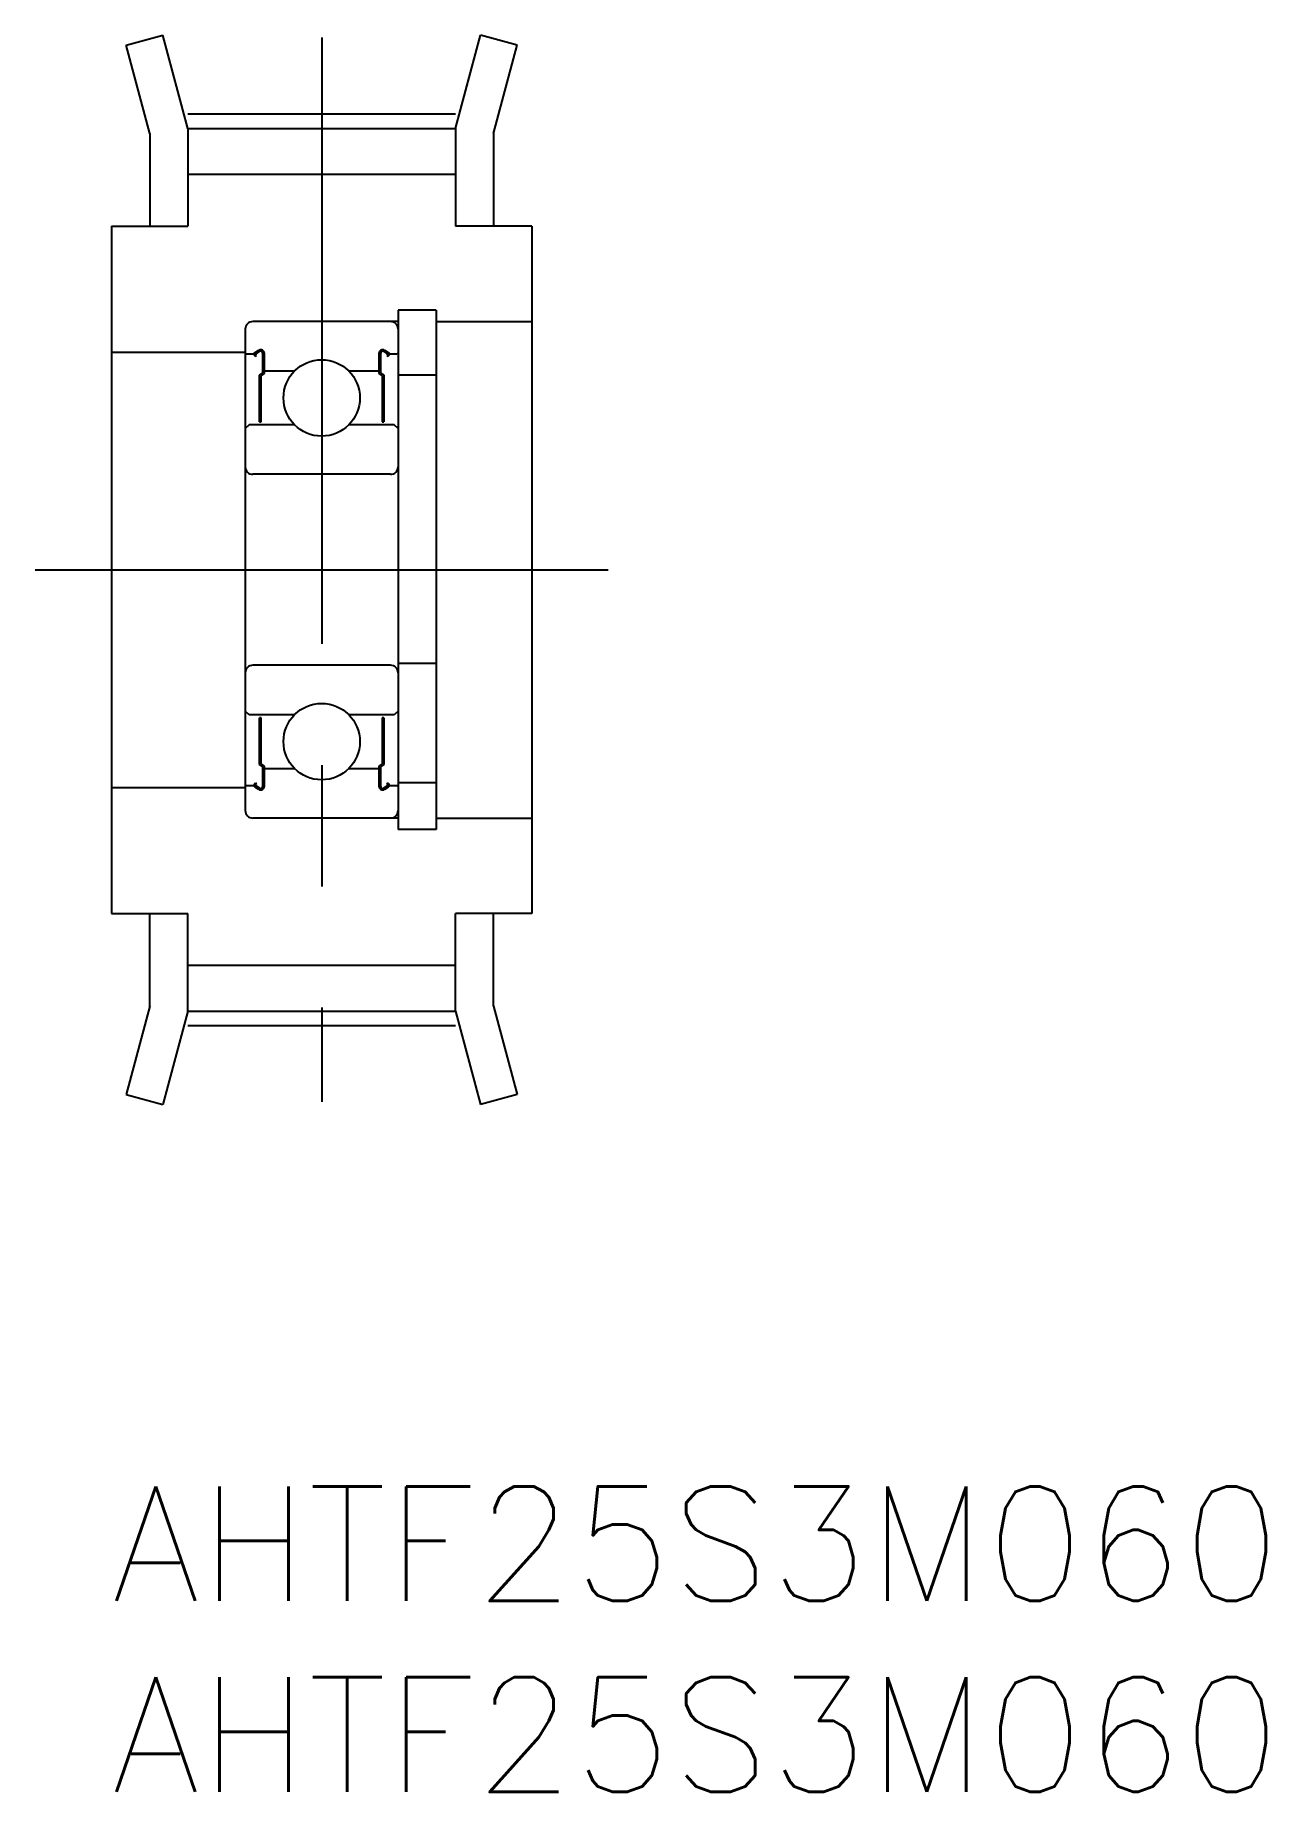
# Model space of a CAD drawing. Extents: x -2 to 30.2, y -8 to 38.
import ezdxf

# ---------------------------------------------------------------- set-up
doc = ezdxf.new("R2010")
doc.units = 0
doc.header["$LTSCALE"] = 0.5
doc.linetypes.add('CENTER', pattern=[50.8, 31.75, -6.35, 6.35, -6.35])
for name, color, linetype in [('MSM_CENTER', 1, 'CENTER'), ('MSM_CONTINUOUS', 7, 'CONTINUOUS'), ('MSM_PART_NUMBER', 7, 'CONTINUOUS')]:
    doc.layers.add(name, color=color, linetype=linetype)
doc.styles.get("Standard").update_dxf_attribs({"font": 'txt.shx', "height": 3, "bigfont": 'bigfont.shx'})

# ---------------------------------------------------------------- blocks, each defined once
blk = doc.blocks.new('*U5')
at = {"layer": 'MSM_PART_NUMBER'}
blk.add_text('AHTF25S3M060', height=3, dxfattribs=at).set_placement((0, -3))
blk = doc.blocks.new('*U6')
at = {"layer": 'MSM_PART_NUMBER'}
blk.add_text('AHTF25S3M060', height=3, dxfattribs=at).set_placement((0, -8))

msp = doc.modelspace()

# ---------------------------------------------------------------- linework, layer by layer
at = {"layer": 'MSM_CENTER'}
for p, q in [((5.5, 37.935), (5.5, 10.065)), ((2, 35.935), (9, 35.935)), ((-2, 24), (13, 24)), ((2, 12.065), (9, 12.065))]:
    msp.add_line(p, q, dxfattribs=at)
at = {"layer": 'MSM_CONTINUOUS'}
for p, q in [((0.379, 37.741), (1.345, 38)), ((1, 35.423), (0.379, 37.741)), ((2, 35.555), (1.345, 38)), ((9, 35.555), (9.655, 38)), ((10.621, 37.741), (9.655, 38)), ((10, 35.423), (10.621, 37.741)), ((1, 35.423), (1, 33)), ((2, 35.555), (9, 35.555)), ((2, 35.555), (2, 33)), ((9, 35.555), (9, 33)), ((10, 35.423), (10, 33)), ((2, 34.355), (9, 34.355)), ((0, 33), (0, 15)), ((0, 33), (2, 33)), ((11, 33), (9, 33)), ((11, 33), (11, 15)), ((7.5, 30.5), (3.7, 30.5)), ((7.5, 30.8), (7.5, 17.2)), ((8.5, 30.8), (7.5, 30.8)), ((8.5, 30.8), (8.5, 17.2)), ((8.5, 30.5), (11, 30.5)), ((3.5, 30.3), (3.5, 17.7)), ((0, 29.7), (3.5, 29.7)), ((3.5, 29.68), (3.53, 29.65)), ((3.73, 29.65), (3.53, 29.65)), ((3.77, 29.582), (3.745, 29.607)), ((3.845, 29.746), (3.752, 29.684)), ((3.77, 29.582), (3.798, 29.611)), ((3.798, 29.611), (3.773, 29.635)), ((3.867, 29.712), (3.774, 29.651)), ((3.96, 29.16), (3.96, 29.662)), ((4, 29.14), (4, 29.662)), ((7, 29.662), (7, 29.14)), ((7.04, 29.662), (7.04, 29.16)), ((7.226, 29.651), (7.133, 29.712)), ((7.248, 29.684), (7.155, 29.746)), ((7.227, 29.635), (7.202, 29.611)), ((7.202, 29.611), (7.23, 29.582)), ((7.255, 29.607), (7.23, 29.582)), ((7.47, 29.65), (7.27, 29.65)), ((7.5, 29.68), (7.47, 29.65)), ((3.876, 29.098), (3.96, 29.16)), ((3.876, 27.872), (3.876, 29.098)), ((3.916, 29.078), (4, 29.14)), ((3.916, 27.872), (3.916, 29.078)), ((4.03, 29.2), (4, 29.23)), ((4.786, 29.2), (4.03, 29.2)), ((6.97, 29.2), (6.214, 29.2)), ((7, 29.23), (6.97, 29.2)), ((7, 29.14), (7.084, 29.078)), ((7.04, 29.16), (7.124, 29.098)), ((7.084, 29.078), (7.084, 27.872)), ((7.124, 29.098), (7.124, 27.872)), ((8.5, 29.1), (7.5, 29.1)), ((3.6, 27.8), (3.5, 27.7)), ((4.786, 27.8), (3.6, 27.8)), ((3.876, 27.872), (3.916, 27.872)), ((7.4, 27.8), (6.214, 27.8)), ((7.084, 27.872), (7.124, 27.872)), ((7.5, 27.7), (7.4, 27.8)), ((7.3, 26.5), (3.7, 26.5)), ((7.3, 21.5), (3.7, 21.5)), ((8.5, 21.55), (7.5, 21.55)), ((3.6, 20.2), (3.5, 20.3)), ((7.5, 20.3), (7.4, 20.2)), ((4.786, 20.2), (3.6, 20.2)), ((3.876, 18.902), (3.876, 20.127)), ((3.916, 20.127), (3.876, 20.127)), ((3.916, 18.922), (3.916, 20.127)), ((7.4, 20.2), (6.214, 20.2)), ((7.084, 20.127), (7.084, 18.922)), ((7.124, 20.127), (7.084, 20.127)), ((7.124, 20.127), (7.124, 18.902)), ((3.96, 18.839), (3.876, 18.902)), ((4, 18.859), (3.916, 18.922)), ((7.084, 18.922), (7, 18.859)), ((7.124, 18.902), (7.04, 18.839)), ((3.745, 18.393), (3.77, 18.418)), ((3.798, 18.389), (3.77, 18.418)), ((3.96, 18.337), (3.96, 18.839)), ((4, 18.337), (4, 18.859)), ((4, 18.77), (4.03, 18.8)), ((4.03, 18.8), (4.786, 18.8)), ((6.214, 18.8), (6.97, 18.8)), ((6.97, 18.8), (7, 18.77)), ((7, 18.859), (7, 18.337)), ((7.04, 18.839), (7.04, 18.337)), ((7.23, 18.418), (7.202, 18.389)), ((7.23, 18.418), (7.255, 18.393)), ((8.5, 18.418), (7.5, 18.418)), ((0, 18.3), (3.5, 18.3)), ((3.5, 18.32), (3.53, 18.35)), ((3.53, 18.35), (3.73, 18.35)), ((3.752, 18.315), (3.845, 18.254)), ((3.773, 18.364), (3.798, 18.389)), ((3.774, 18.349), (3.867, 18.287)), ((7.133, 18.287), (7.226, 18.349)), ((7.155, 18.254), (7.248, 18.315)), ((7.202, 18.389), (7.227, 18.364)), ((7.27, 18.35), (7.47, 18.35)), ((7.5, 18.32), (7.47, 18.35)), ((7.5, 17.5), (3.7, 17.5)), ((8.5, 17.5), (11, 17.5)), ((8.5, 17.2), (7.5, 17.2)), ((0, 15), (2, 15)), ((1, 12.577), (1, 15)), ((2, 12.445), (2, 15)), ((9, 12.445), (9, 15)), ((11, 15), (9, 15)), ((10, 12.577), (10, 15)), ((2, 13.645), (9, 13.645)), ((1, 12.577), (0.379, 10.259)), ((2, 12.445), (1.345, 10)), ((2, 12.445), (9, 12.445)), ((9, 12.445), (9.655, 10)), ((10, 12.577), (10.621, 10.259)), ((0.379, 10.259), (1.345, 10)), ((10.621, 10.259), (9.655, 10))]:
    msp.add_line(p, q, dxfattribs=at)
for centre in [(5.5, 28.5), (5.5, 19.5)]:
    msp.add_circle(centre, 1, dxfattribs=at)
for centre, radius, start, end in [((3.7, 30.3), 0.2, 90, 180), ((7.3, 30.3), 0.2, 0, 90), ((3.78, 29.643), 0.05, 123.5192, 226.0607), ((3.78, 29.643), 0.01, 123.5173, 226.0606), ((3.9, 29.662), 0.1, 0, 123.5193), ((3.9, 29.662), 0.06, 0, 123.519), ((7.1, 29.662), 0.1, 56.4807, 179.9999), ((7.1, 29.662), 0.06, 56.481, 179.9999), ((7.22, 29.643), 0.01, 313.9392, 56.4827), ((7.22, 29.643), 0.05, 313.9392, 56.4807), ((3.7, 26.7), 0.2, 180, 270), ((7.3, 26.7), 0.2, 270, 0), ((3.7, 21.3), 0.2, 90, 180), ((7.3, 21.3), 0.2, 0, 90), ((3.78, 18.357), 0.05, 133.939, 236.4802), ((3.78, 18.357), 0.01, 133.9374, 236.4796), ((3.9, 18.337), 0.1, 236.4805, 0), ((3.9, 18.337), 0.06, 236.4807, 0), ((7.1, 18.337), 0.1, 179.9999, 303.5193), ((7.1, 18.337), 0.06, 180, 303.5193), ((7.22, 18.357), 0.01, 303.5203, 46.0625), ((7.22, 18.357), 0.05, 303.5195, 46.061), ((3.7, 17.7), 0.2, 180, 270), ((7.3, 17.7), 0.2, 270, 0)]:
    msp.add_arc(centre, radius, start, end, dxfattribs=at)

# ---------------------------------------------------------------- block references
for name in ['*U5', '*U6']:
    msp.add_blockref(name, (0, 0), dxfattribs=at)

doc.saveas('drawing.dxf')
